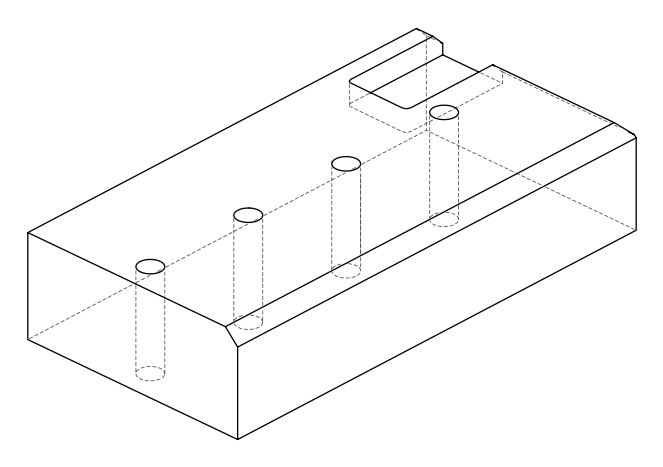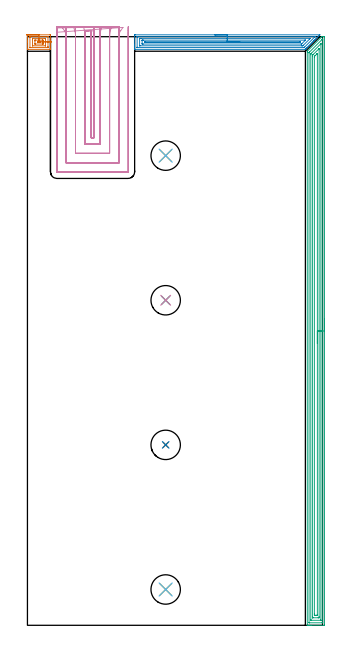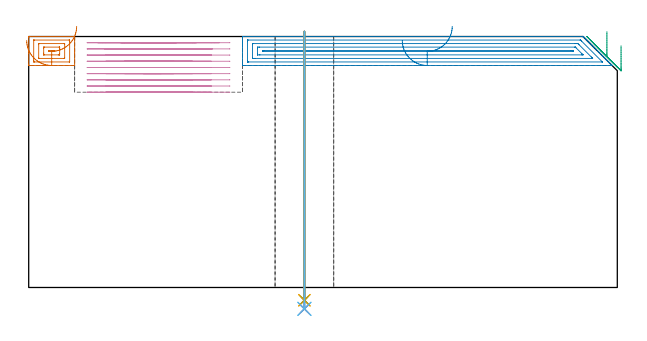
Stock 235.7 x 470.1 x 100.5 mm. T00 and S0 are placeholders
(PLAN: 12 operations, 9 tool changes, 54.2 min)
(1 AREA_MILL | FG_CHAMFER_SURFACE | UGT0205_001 | 0.91 min | 1670 mm3)
(2 AREA_MILL_1 | FG_CHAMFER_SURFACE_1 | UGT0205_001 | 5.86 min | 10526 mm3)
(3 AREA_MILL_2 | FG_CHAMFER_SURFACE_2 | UGT0205_001 | 18.91 min | 43454 mm3)
(4 MILL_SLOT | SLOT_PARTIAL_RECTANGULAR | NXT0201_013 | Follow Part, ap 2.5, ae 75% | 24.97 min | 168527 mm3)
(5 DRILL_THROUGH_HOLE_FROM_SOLID_MATERIAL | STEP1HOLE | UGT0301_515 | 0.43 min | 11329 mm3)
(6 DRILL_TO_ENLARGE_THROUGH_HOLE | STEP1HOLE | UGT0301_056 | 0.45 min | 32227 mm3)
(7 DRILL_THROUGH_HOLE_FROM_SOLID_MATERIAL_1 | STEP1HOLE_1 | UGT0301_515 | 0.43 min | 11308 mm3)
(8 DRILL_TO_ENLARGE_THROUGH_HOLE_1 | STEP1HOLE_1 | UGT0301_056 | 0.45 min | 32196 mm3)
(9 DRILL_THROUGH_HOLE_FROM_SOLID_MATERIAL_2 | STEP1HOLE_2 | UGT0301_515 | 0.43 min | 11335 mm3)
(10 DRILL_TO_ENLARGE_THROUGH_HOLE_2 | STEP1HOLE_2 | UGT0301_056 | 0.45 min | 32217 mm3)
(11 DRILL_THROUGH_HOLE_FROM_SOLID_MATERIAL_3 | STEP1HOLE_3 | UGT0301_515 | 0.43 min | 11300 mm3)
(12 DRILL_TO_ENLARGE_THROUGH_HOLE_3 | STEP1HOLE_3 | UGT0301_056 | 0.45 min | 32221 mm3)
(TOOL UGT0205_001 | Chamfer Mill 20 x 3 x 45 deg. | D20 FL50 Z2)
(TOOL NXT0201_013 | ENDMILL 10mm | D10 FL30 Z4)
(TOOL UGT0301_515 | Carbide Drill 12.0 mm | D12 PA118 FL101 Z2)
(TOOL UGT0301_056 | Twist Drill 23.5 mm | D23.5 PA118 FL155 Z2)
(OP 1 AREA_MILL)
G17 G21 G94 G90
T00 M6
G54
G17 G0 G90 X-0.8 Y471.6 S1061 M3
G43 Z110.5 H0
Z98.9
G94 G1 X-0.762 Z98.029 F250.
X-0.648 Z97.164
X-0.459 Z96.312
X-0.197 Z95.48
X0.137 Z94.674
X0.54 Z93.9
X1.009 Z93.164
X1.54 Z92.472
X2.129 Z91.829
X2.772 Z91.24
X3.464 Z90.709
X4.2 Z90.24
X4.974 Z89.837
X5.78 Z89.503
X6.612 Z89.241
X7.463 Z89.052
X8.328 Z88.938
X9.2 Z88.9
X17.987
X18.382 Y471.593 Z88.902
X18.39 Y471.591 Z88.904
X18.4 Y471.576 Z88.919
Y466.685 Z93.809
Y465.853 Z94.647
Y460.463 Z100.036
X18.39 Y460.007 Z100.493
X17.987 Y460. Z100.5
X0.413
X0.01 Y460.007 Z100.493
X0. Y460.464 Z100.036
Y465.853 Z94.647
Y466.685 Z93.809
X0.001 Y471.107 Z89.388
X0.003 Y471.52 Z88.975
X0.006 Y471.59 Z88.905
X0.413 Y471.6 Z88.9
X9.2
Y470.186 Z90.314
X16.23 Y470.185 Z90.315
X16.267 Y470.184 Z90.316
X16.391 Y470.172 Z90.328
X16.398 Y470.139 Z90.361
X16.4 Y470.127 Z90.373
Y462.091 Z98.409
X16.399 Y461.919 Z98.581
X16.39 Y461.577 Z98.923
X16.378 Y461.421 Z99.079
X16.334 Y461.417 Z99.083
X16.23 Y461.414 Z99.086
X16.193
X2.17 Y461.415 Z99.085
X2.133 Y461.416 Z99.084
X2.009 Y461.428 Z99.072
X2.002 Y461.461 Z99.039
X2. Y461.473 Z99.027
Y469.509 Z90.991
X2.001 Y469.681 Z90.819
X2.01 Y470.023 Z90.477
X2.022 Y470.179 Z90.321
X2.066 Y470.183 Z90.317
X2.17 Y470.186 Z90.314
X2.207
X9.2
Y468.772 Z91.728
X14.157 Y468.771 Z91.729
X14.312 Y468.768 Z91.732
X14.373 Y468.765 Z91.735
X14.39 Y468.763 Z91.737
X14.393 Y468.734 Z91.766
X14.397 Y468.665 Z91.835
X14.4 Y468.526 Z91.974
Y468.453 Z92.047
Y463.147 Z97.353
X14.397 Y462.944 Z97.556
X14.393 Y462.843 Z97.657
X14.391 Y462.836 Z97.664
X14.371 Y462.834 Z97.666
X14.316 Y462.831 Z97.669
X14.226 Y462.829 Z97.671
X4.243
X4.088 Y462.832 Z97.668
X4.027 Y462.835 Z97.665
X4.01 Y462.837 Z97.663
X4.007 Y462.866 Z97.634
X4.003 Y462.935 Z97.565
X4. Y463.074 Z97.426
Y463.147 Z97.353
Y468.453 Z92.047
X4.003 Y468.656 Z91.844
X4.007 Y468.757 Z91.743
X4.009 Y468.764 Z91.736
X4.03 Y468.766 Z91.734
X4.084 Y468.77 Z91.73
X4.174 Y468.771 Z91.729
X9.2 Y468.772 Z91.728
Y467.357 Z93.143
X11.836
X12.047
X12.247 Y467.355 Z93.145
X12.347 Y467.353 Z93.147
X12.388 Y467.351 Z93.149
X12.39 Y467.319 Z93.181
X12.398 Y467.003 Z93.497
X12.4 Y464.916 Z95.584
X12.398 Y464.35 Z96.15
X12.393 Y464.268 Z96.232
X12.39 Y464.249 Z96.251
X12.378 Y464.247 Z96.253
X12.337 Y464.245 Z96.255
X12.17 Y464.243 Z96.257
X6.353
X6.153 Y464.245 Z96.255
X6.053 Y464.247 Z96.253
X6.012 Y464.249 Z96.251
X6.01 Y464.281 Z96.219
X6.002 Y464.597 Z95.903
X6. Y466.685 Z93.815
X6.002 Y467.25 Z93.25
X6.007 Y467.332 Z93.168
X6.01 Y467.351 Z93.149
X6.022 Y467.353 Z93.147
X6.063 Y467.355 Z93.145
X6.23 Y467.357 Z93.143
X9.2
Y465.943 Z94.557
X9.937
X10.079
X10.221 Y465.941 Z94.559
X10.315 Y465.939 Z94.561
X10.383 Y465.936 Z94.564
X10.39 Y465.907 Z94.593
X10.395 Y465.8 Z94.7
X10.396 Y465.719 Z94.781
X10.393 Y465.68 Z94.82
X10.391 Y465.665 Z94.835
X10.362 Y465.663 Z94.837
X10.219 Y465.659 Z94.841
X10.079 Y465.658 Z94.842
X8.321 Y465.657 Z94.843
X8.179 Y465.659 Z94.841
X8.085 Y465.661 Z94.839
X8.017 Y465.664 Z94.836
X8.01 Y465.693 Z94.807
X8.005 Y465.8 Z94.7
X8.004 Y465.881 Z94.619
X8.007 Y465.921 Z94.579
X8.009 Y465.935 Z94.565
X8.038 Y465.937 Z94.563
X8.181 Y465.941 Z94.559
X8.321 Y465.943 Z94.557
X9.058
X9.2
X10.072 Z94.595
X10.936 Z94.709
X11.788 Z94.898
X12.62 Z95.16
X13.426 Z95.494
X14.2 Z95.897
X14.936 Z96.366
X15.628 Z96.897
X16.271 Z97.486
X16.86 Z98.129
X17.391 Z98.821
X17.86 Z99.557
X18.263 Z100.331
X18.597 Z101.137
X18.859 Z101.969
X19.048 Z102.821
X19.162 Z103.686
X19.2 Z104.557
G0 Z110.5
M5
M2
(OP 2 AREA_MILL_1)
G17 G21 G94 G90
T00 M6
G54
G17 G0 G90 X149.6 Y471.6 S1061 M3
G43 Z110.5 H0
Z98.9
G94 G1 X149.638 Z98.028 F250.
X149.752 Z97.164
X149.941 Z96.312
X150.203 Z95.48
X150.537 Z94.674
X150.94 Z93.9
X151.408 Z93.164
X151.94 Z92.472
X152.529 Z91.829
X153.172 Z91.24
X153.864 Z90.709
X154.6 Z90.24
X155.374 Z89.837
X156.18 Z89.503
X157.012 Z89.241
X157.864 Z89.052
X158.728 Z88.938
X159.6 Z88.9
X233.359
X233.585 Y471.597 Z88.902
X233.55 Y471.549 Z88.95
X233.336 Y471.336 Z89.164
X233.108 Y471.107 Z89.39
X232.468 Y470.468 Z90.032
X232.435 Y470.435 Z90.065
X232.224 Y470.222 Z90.274
X231.6 Y469.6 Z90.9
X231.545 Y469.545 Z90.955
X231.34 Y469.338 Z91.158
X230.732 Y468.732 Z91.768
X230.655 Y468.654 Z91.845
X230.455 Y468.453 Z92.043
X229.864 Y467.864 Z92.636
X229.765 Y467.764 Z92.734
X229.571 Y467.569 Z92.927
X228.996 Y466.996 Z93.504
X228.875 Y466.874 Z93.624
X228.686 Y466.684 Z93.812
X228.128 Y466.128 Z94.372
X227.802 Y465.8 Z94.696
X227.26 Y465.26 Z95.24
X226.917 Y464.916 Z95.581
X226.392 Y464.392 Z96.108
X226.033 Y464.031 Z96.465
X225.523 Y463.523 Z96.976
X225.148 Y463.147 Z97.35
X224.655 Y462.655 Z97.845
X224.264 Y462.262 Z98.234
X223.787 Y461.787 Z98.713
X223.379 Y461.378 Z99.119
X223.238 Y461.237 Z99.261
X222.936 Y460.936 Z99.564
X222.495 Y460.493 Z100.003
X222.348 Y460.347 Z100.152
X222.154 Y460.154 Z100.345
X222.009 Y460.012 Z100.482
X221.996 Y460.004 Z100.489
X221.903 Y460. Z100.5
X85.726
X85.609 Y460.003 Z100.488
X85.608 Y460.014 Z100.478
X85.6 Y460.281 Z100.218
Y461.759 Z98.74
Y462.262 Z98.234
Y462.514 Z97.983
Y463.147 Z97.35
Y463.398 Z97.099
Y464.031 Z96.463
Y470.79 Z89.706
X85.603 Y471.107 Z89.39
X85.608 Y471.591 Z88.906
X85.682 Y471.594 Z88.904
X86.172 Y471.6 Z88.9
X159.6
Y470.186 Z90.314
X229.505
X229.641 Y470.183 Z90.317
X229.707 Y470.179 Z90.321
X229.718 Y470.177 Z90.323
X229.715 Y470.172 Z90.328
X229.692 Y470.145 Z90.355
X229.621 Y470.071 Z90.429
X229.542 Y469.992 Z90.508
X221.458 Y461.907 Z98.593
X221.191 Y461.643 Z98.857
X220.978 Y461.438 Z99.062
X220.961 Y461.423 Z99.077
X220.94 Y461.42 Z99.08
X220.888 Y461.417 Z99.083
X220.781 Y461.415 Z99.085
X87.915 Y461.414 Z99.086
X87.735 Y461.417 Z99.083
X87.645 Y461.42 Z99.08
X87.61 Y461.422 Z99.078
X87.607 Y461.45 Z99.05
X87.604 Y461.527 Z98.973
X87.601 Y461.727 Z98.773
Y469.687 Z90.813
X87.606 Y470.037 Z90.463
X87.61 Y470.136 Z90.364
X87.614 Y470.179 Z90.321
X87.633 Y470.181 Z90.319
X87.738 Y470.183 Z90.317
X87.952 Y470.186 Z90.314
X87.988
X159.6
Y468.771 Z91.729
X225.588
X225.687 Y468.77 Z91.73
X225.75 Y468.769 Z91.731
X225.85 Y468.765 Z91.735
X225.783 Y468.689 Z91.811
X225.729 Y468.631 Z91.869
X225.553 Y468.453 Z92.047
X225.287 Y468.186 Z92.314
X220.407 Y463.307 Z97.193
X220.244 Y463.147 Z97.353
X219.958 Y462.868 Z97.632
X219.913 Y462.835 Z97.665
X219.837 Y462.833 Z97.667
X219.678 Y462.831 Z97.669
X219.108 Y462.829 Z97.671
X218.788
X90.052
X89.732 Y462.831 Z97.669
X89.627 Y462.833 Z97.667
X89.615 Y462.834 Z97.666
X89.61 Y462.859 Z97.641
X89.604 Y462.928 Z97.572
X89.601 Y463.016 Z97.484
Y468.453 Z92.047
X89.602 Y468.582 Z91.918
X89.61 Y468.715 Z91.785
X89.621 Y468.765 Z91.735
X89.653 Y468.767 Z91.733
X89.732 Y468.769 Z91.731
X90.302 Y468.771 Z91.729
X90.622
X159.6
Y467.357 Z93.143
X221.458 Y467.356 Z93.144
X221.673 Y467.355 Z93.145
X221.923 Y467.35 Z93.15
X221.985 Y467.344 Z93.156
X221.945 Y467.299 Z93.201
X221.89 Y467.24 Z93.26
X221.84 Y467.189 Z93.311
X221.582 Y466.931 Z93.569
X219.179 Y464.527 Z95.973
X219.048 Y464.397 Z96.103
X218.942 Y464.294 Z96.206
X218.907 Y464.263 Z96.237
X218.888 Y464.25 Z96.25
X218.871 Y464.248 Z96.252
X218.788 Y464.245 Z96.255
X218.574 Y464.243 Z96.257
X92.402
X92.188 Y464.244 Z96.256
X91.673 Y464.248 Z96.252
X91.619 Y464.249 Z96.251
X91.61 Y464.318 Z96.182
X91.606 Y464.488 Z96.012
X91.6 Y464.828 Z95.672
X91.601 Y467.083 Z93.417
X91.604 Y467.282 Z93.218
X91.607 Y467.331 Z93.169
X91.61 Y467.35 Z93.15
X91.629 Y467.352 Z93.148
X91.727 Y467.355 Z93.145
X92.402 Y467.357 Z93.143
X92.615
X159.6
Y465.943 Z94.557
X217.754
X217.898 Y465.942 Z94.558
X218.041 Y465.939 Z94.561
X218.12 Y465.936 Z94.564
X218.048 Y465.854 Z94.646
X217.999 Y465.8 Z94.7
X217.949 Y465.749 Z94.751
X217.898 Y465.702 Z94.798
X217.846 Y465.664 Z94.836
X217.804 Y465.662 Z94.838
X217.711 Y465.659 Z94.841
X217.525 Y465.658 Z94.842
X217.152 Y465.657 Z94.843
X94.182 Y465.658 Z94.842
X94.038 Y465.659 Z94.841
X93.751 Y465.664 Z94.836
X93.61 Y465.673 Z94.827
X93.608 Y465.718 Z94.782
X93.609 Y465.8 Z94.7
X93.616 Y465.936 Z94.564
X93.894 Y465.941 Z94.559
X94.039 Y465.942 Z94.558
X159.6 Y465.943 Z94.557
X160.472 Z94.595
X161.336 Z94.709
X162.188 Z94.898
X163.02 Z95.16
X163.826 Z95.494
X164.6 Z95.897
X165.336 Z96.365
X166.028 Z96.896
X166.671 Z97.486
X167.26 Z98.129
X167.792 Z98.821
X168.26 Z99.557
X168.663 Z100.331
X168.997 Z101.137
X169.259 Z101.969
X169.448 Z102.82
X169.562 Z103.685
X169.6 Z104.557
G0 Z110.5
M5
M2
(OP 3 AREA_MILL_2)
G17 G21 G94 G90
T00 M6
G54
G17 G0 G90 X237.2 Y245.05 S1061 M3
G43 Z110.5 H0
Z96.8
G94 G1 Y245.012 Z95.928 F250.
Y244.898 Z95.063
Y244.709 Z94.212
Y244.447 Z93.38
Y244.113 Z92.574
Y243.71 Z91.8
Y243.242 Z91.064
Y242.71 Z90.372
Y242.121 Z89.729
Y241.478 Z89.14
Y240.786 Z88.608
Y240.05 Z88.14
Y239.276 Z87.737
Y238.47 Z87.403
Y237.638 Z87.141
Y236.786 Z86.952
Y235.922 Z86.838
Y235.05 Z86.8
Y0.614
X237.198 Y0.323 Z86.801
X237.192 Y0.01 Z86.806
X236.875 Y0. Z87.122
X226.781 Z97.214
X226.224 Z97.773
X225.888 Z98.108
X225.331 Z98.665
X224.996 Z98.999
X223.954 Z100.046
X223.559 Z100.432
X223.52 Z100.471
X223.502 Y0.008 Z100.488
X223.5 Y0.167 Z100.5
Y457.875
Y458.495 Z100.485
X223.634 Y458.636 Z100.363
X234.97 Y469.972 Z89.026
X235.045 Y470.049 Z88.946
X235.098 Y470.09 Z88.893
X235.145 Y470.099 Z88.845
X235.538 Y470.1 Z88.462
X235.926 Z88.074
X236.596 Z87.399
X236.931 Z87.065
X237.191 Y470.098 Z86.805
X237.197 Y469.932 Z86.803
X237.2 Y469.63 Z86.8
Y235.05
X235.786 Z88.214
X235.785 Y2.319 Z88.215
X235.784 Y2.237 Z88.216
X235.779 Y2.074 Z88.221
X235.773 Y2.009 Z88.227
X235.753 Y2.006 Z88.247
X235.704 Y2.004 Z88.296
X235.211 Y2. Z88.789
X225.396 Z98.604
X224.996 Y2.004 Z99.004
X224.94 Y2.007 Z99.06
X224.928 Y2.009 Z99.072
X224.921 Y2.047 Z99.079
X224.918 Y2.155 Z99.082
X224.915 Y2.319 Z99.085
Y457.146
X224.918 Y457.31 Z99.082
X224.921 Y457.418 Z99.079
X224.926 Y457.465 Z99.074
X224.937 Y457.479 Z99.063
X224.996 Y457.544 Z99.004
X225.161 Y457.711 Z98.839
X225.325 Y457.875 Z98.675
X235.149 Y467.699 Z88.851
X235.43 Y467.974 Z88.57
X235.523 Y468.061 Z88.477
X235.556 Y468.09 Z88.444
X235.604 Y468.093 Z88.396
X235.704 Y468.095 Z88.296
X235.76 Y468.093 Z88.24
X235.772 Y468.091 Z88.228
X235.779 Y468.053 Z88.221
X235.782 Y467.945 Z88.218
X235.785 Y467.781 Z88.215
X235.786 Y235.05 Z88.214
X234.372 Z89.628
X234.371 Y4.187 Z89.629
X234.37 Y4.074 Z89.63
X234.367 Y4.019 Z89.633
X234.366 Y4.012 Z89.634
X234.345 Y4.008 Z89.655
X234.292 Y4.004 Z89.708
X234.105 Y4. Z89.895
X226.781 Z97.219
X226.594 Y4.002 Z97.406
X226.47 Y4.005 Z97.53
X226.371 Y4.01 Z97.629
X226.335 Y4.018 Z97.665
X226.334 Y4.037 Z97.666
X226.331 Y4.187 Z97.669
X226.329 Y4.639 Z97.671
Y455.648
X226.331 Y456.089 Z97.669
X226.333 Y456.315 Z97.667
X226.336 Y456.424 Z97.664
X226.831 Y456.932 Z97.169
X234.026 Y464.127 Z89.974
X234.158 Y464.257 Z89.842
X234.304 Y464.398 Z89.696
X234.352 Y464.441 Z89.648
X234.366 Y464.448 Z89.634
X234.367 Y464.43 Z89.633
X234.37 Y464.335 Z89.63
X234.371 Y464.226 Z89.629
X234.372 Y464.127 Z89.628
Y235.05
X232.957 Z91.043
Y6.866
X232.951 Y6.049 Z91.049
X232.941 Y6.01 Z91.059
X232.891 Y6.007 Z91.109
X232.784 Y6.003 Z91.216
X232.567 Y6.001 Z91.433
X232.135 Y6. Z91.865
X228.121 Z95.879
X227.912 Y6.001 Z96.088
X227.807 Y6.002 Z96.193
X227.756 Y6.006 Z96.244
X227.748 Y6.01 Z96.252
X227.746 Y6.015 Z96.254
X227.744 Y6.036 Z96.256
X227.743 Y6.796 Z96.257
Y454.303
X227.745 Y455.125 Z96.255
X227.747 Y455.196 Z96.253
X227.756 Y455.395 Z96.244
X227.888 Y455.532 Z96.112
X228.057 Y455.705 Z95.943
X228.438 Y456.089 Z95.562
X232.519 Y460.17 Z91.481
X232.907 Y460.555 Z91.093
X232.918 Y460.558 Z91.082
X232.95 Y460.555 Z91.05
X232.957 Y459.662 Z91.043
Y235.05
X231.543 Z92.457
Y8.652
X231.542 Y8.353 Z92.458
X231.538 Y8.051 Z92.462
X231.536 Y8.017 Z92.464
X231.525 Y8.01 Z92.475
X231.486 Y8.006 Z92.514
X231.405 Y8.002 Z92.595
X231.242 Y8. Z92.758
X231.002 Z92.998
X230.109 Z93.891
X229.458 Y8.001 Z94.542
X229.213 Y8.004 Z94.787
X229.171 Y8.01 Z94.829
X229.164 Y8.021 Z94.836
X229.161 Y8.056 Z94.839
X229.158 Y8.652 Z94.842
X229.157 Y8.953 Z94.843
Y453.41
X229.158 Y453.71 Z94.842
X229.163 Y454.303 Z94.837
X229.164 Y454.337 Z94.836
X229.178 Y454.368 Z94.822
X229.222 Y454.418 Z94.778
X229.281 Y454.48 Z94.719
X229.458 Y454.659 Z94.542
X229.726 Y454.928 Z94.274
X231.065 Y456.266 Z92.935
X231.242 Y456.441 Z92.758
X231.517 Y456.707 Z92.483
X231.538 Y456.713 Z92.462
X231.54 Y456.703 Z92.46
X231.542 Y456.683 Z92.458
X231.543 Y456.089 Z92.457
Y455.788
Y235.05
Y234.178 Z92.495
Y233.314 Z92.609
Y232.462 Z92.798
Y231.63 Z93.06
Y230.824 Z93.394
Y230.05 Z93.797
Y229.314 Z94.265
Y228.622 Z94.796
Y227.979 Z95.386
Y227.39 Z96.029
Y226.858 Z96.721
Y226.39 Z97.457
Y225.987 Z98.231
Y225.653 Z99.037
Y225.391 Z99.869
Y225.202 Z100.72
Y225.088 Z101.585
Y225.05 Z102.457
G0 Z110.5
M5
M2
(OP 4 MILL_SLOT)
G17 G21 G94 G90
T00 M6
G54
G17 G0 G90 X44.86 Y478.041 S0 M3
G43 Z110.5 H0
Z98.022
G94 G1 X45.454 Y475.1 F250.
G2 X45.626 Y474.14 R22.5 F500.
G1 X50.566 Y474.917
G3 X53.432 Y474.918 R5.
X53.1 Y470.658 R27.5
G1 Y389.4
X50.9
Y470.642
G3 X50.566 Y474.917 R27.5
G1 X45.626 Y474.14
G2 X45.9 Y470.642 R22.5
G1 Y384.4
X58.1
Y470.658
G2 X58.543 Y475.1 R22.5
G1 X59.135 Y478.041 F250.
X36.831 Y477.964
X37.722 Y475.1
G2 X38.4 Y470.642 R15. F500.
G1 Y376.9
X65.6
Y470.658
G2 X66.273 Y475.1 R15.
G1 X67.161 Y477.965 F250.
X27.648 Y477.512
X29.431 Y475.1
G2 X30.9 Y470.642 R7.5 F500.
G1 Y369.4
X73.1
Y470.658
G2 X74.557 Y475.1 R7.5
G1 X76.334 Y477.517 F250.
X23.4 Y473.642 F500.
Y470.642 F250.
Y362.1 F500.
G3 X23.6 Y361.9 R0.2
G1 X80.4
G3 X80.6 Y362.1 R0.2
G1 Y470.658
Y473.658 F250.
G0 Z110.5
X53.227 Y478.098
Z95.544
G1 X53.118 Y475.1
G3 X53.1 Y474.104 R27.5 F500.
G1 Y389.4
X50.9
Y474.076
G3 X50.881 Y475.1 R27.5
G1 X45.877
G2 X45.9 Y474.076 R22.5
G1 Y384.4
X58.1
Y474.104
G2 X58.122 Y475.1 R22.5
G1 X58.255 Y478.097 F250.
X38.16 Y478.093
X38.365 Y475.1
G2 X38.4 Y474.076 R15. F500.
G1 Y376.9
X65.6
Y474.104
G2 X65.633 Y475.1 R15.
G1 X65.832 Y478.093 F250.
X30.42 Y478.072
X30.83 Y475.1
G2 X30.9 Y474.076 R7.5 F500.
G1 Y369.4
X73.1
Y474.104
G2 X73.166 Y475.1 R7.5
G1 X73.565 Y478.073 F250.
X23.4 Y477.076
Y474.076
Y362.1 F500.
G3 X23.6 Y361.9 R0.2
G1 X80.4
G3 X80.6 Y362.1 R0.2
G1 Y474.104
Y477.104 F250.
G0 X53.102 Y478.1 Z93.067
G1 X53.1 Y475.1
Y389.4 F500.
X50.9
Y475.1
X45.9
Y384.4
X58.1
Y475.1
X58.103 Y478.1 F250.
X38.395
X38.4 Y475.1
Y376.9 F500.
X65.6
Y475.1
X65.604 Y478.1 F250.
X30.889
X30.9 Y475.1
Y369.4 F500.
X73.1
Y475.1
X73.109 Y478.1 F250.
X23.4 Y478.073
Y475.073
Y362.1 F500.
G3 X23.6 Y361.9 R0.2
G1 X80.4
G3 X80.6 Y362.1 R0.2
G1 Y475.078
Y478.078 F250.
G0 X53.1 Y478.1 Z90.589
G1 Y475.1
Y389.4 F500.
X50.9
Y475.1
X45.9
Y384.4
X58.1
Y475.1
Y478.1 F250.
X38.4
Y475.1
Y376.9 F500.
X65.6
Y475.1
Y478.1 F250.
X30.9
Y475.1
Y369.4 F500.
X73.1
Y475.1
Y478.1 F250.
X23.4
Y475.1
Y362.1 F500.
G3 X23.6 Y361.9 R0.2
G1 X80.4
G3 X80.6 Y362.1 R0.2
G1 Y475.1
Y478.1 F250.
G0 X53.1 Z88.111
G1 Y475.1
Y389.4 F500.
X50.9
Y475.1
X45.9
Y384.4
X58.1
Y475.1
Y478.1 F250.
X38.4
Y475.1
Y376.9 F500.
X65.6
Y475.1
Y478.1 F250.
X30.9
Y475.1
Y369.4 F500.
X73.1
Y475.1
Y478.1 F250.
X23.4
Y475.1
Y362.1 F500.
G3 X23.6 Y361.9 R0.2
G1 X80.4
G3 X80.6 Y362.1 R0.2
G1 Y475.1
Y478.1 F250.
G0 X53.1 Z85.633
G1 Y475.1
Y389.4 F500.
X50.9
Y475.1
X45.9
Y384.4
X58.1
Y475.1
Y478.1 F250.
X38.4
Y475.1
Y376.9 F500.
X65.6
Y475.1
Y478.1 F250.
X30.9
Y475.1
Y369.4 F500.
X73.1
Y475.1
Y478.1 F250.
X23.4
Y475.1
Y362.1 F500.
G3 X23.6 Y361.9 R0.2
G1 X80.4
G3 X80.6 Y362.1 R0.2
G1 Y475.1
Y478.1 F250.
G0 X53.1 Z83.156
G1 Y475.1
Y389.4 F500.
X50.9
Y475.1
X45.9
Y384.4
X58.1
Y475.1
Y478.1 F250.
X38.4
Y475.1
Y376.9 F500.
X65.6
Y475.1
Y478.1 F250.
X30.9
Y475.1
Y369.4 F500.
X73.1
Y475.1
Y478.1 F250.
X23.4
Y475.1
Y362.1 F500.
G3 X23.6 Y361.9 R0.2
G1 X80.4
G3 X80.6 Y362.1 R0.2
G1 Y475.1
Y478.1 F250.
G0 X53.1 Z80.678
G1 Y475.1
Y389.4 F500.
X50.9
Y475.1
X45.9
Y384.4
X58.1
Y475.1
Y478.1 F250.
X38.4
Y475.1
Y376.9 F500.
X65.6
Y475.1
Y478.1 F250.
X30.9
Y475.1
Y369.4 F500.
X73.1
Y475.1
Y478.1 F250.
X23.4
Y475.1
Y362.1 F500.
G3 X23.6 Y361.9 R0.2
G1 X80.4
G3 X80.6 Y362.1 R0.2
G1 Y475.1
Y478.1 F250.
G0 X53.1 Z78.2
G1 Y475.1
Y389.4 F500.
X50.9
Y475.1
X45.9
Y384.4
X58.1
Y475.1
Y478.1 F250.
X38.4
Y475.1
Y376.9 F500.
X65.6
Y475.1
Y478.1 F250.
X30.9
Y475.1
Y369.4 F500.
X73.1
Y475.1
Y478.1 F250.
X23.4
Y475.1
Y362.1 F500.
G3 X23.6 Y361.9 R0.2
G1 X80.4
G3 X80.6 Y362.1 R0.2
G1 Y475.1
Y478.1 F250.
G0 Z110.5
M5
M2
(OP 5 DRILL_THROUGH_HOLE_FROM_SOLID_MATERIAL)
G17 G21 G94 G90
T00 M6
G54
G17 G0 G90 X110.4 Y28.6 S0 M3
G43 Z110.5 H0
G94 G81 G98 Z-5.105 F250. R102.5
G80
M5
M2
(OP 6 DRILL_TO_ENLARGE_THROUGH_HOLE)
G17 G21 G94 G90
T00 M6
G54
G17 G0 G90 X110.4 Y28.6 S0 M3
G43 Z110.5 H0
G94 G73 G98 Z-8.56 F250. Q21.812 R102.5
G80
M5
M2
(OP 7 DRILL_THROUGH_HOLE_FROM_SOLID_MATERIAL_1)
G17 G21 G94 G90
T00 M6
G54
G17 G0 G90 X110.4 Y144.1 S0 M3
G43 Z110.5 H0
G94 G81 G98 Z-5.105 F250. R102.5
G80
M5
M2
(OP 8 DRILL_TO_ENLARGE_THROUGH_HOLE_1)
G17 G21 G94 G90
T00 M6
G54
G17 G0 G90 X110.4 Y144.1 S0 M3
G43 Z110.5 H0
G94 G73 G98 Z-8.56 F250. Q21.812 R102.5
G80
M5
M2
(OP 9 DRILL_THROUGH_HOLE_FROM_SOLID_MATERIAL_2)
G17 G21 G94 G90
T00 M6
G54
G17 G0 G90 X110.4 Y259.6 S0 M3
G43 Z110.5 H0
G94 G81 G98 Z-5.105 F250. R102.5
G80
M5
M2
(OP 10 DRILL_TO_ENLARGE_THROUGH_HOLE_2)
G17 G21 G94 G90
T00 M6
G54
G17 G0 G90 X110.4 Y259.6 S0 M3
G43 Z110.5 H0
G94 G73 G98 Z-8.56 F250. Q21.812 R102.5
G80
M5
M2
(OP 11 DRILL_THROUGH_HOLE_FROM_SOLID_MATERIAL_3)
G17 G21 G94 G90
T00 M6
G54
G17 G0 G90 X110.4 Y375.1 S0 M3
G43 Z110.5 H0
G94 G81 G98 Z-5.105 F250. R102.5
G80
M5
M2
(OP 12 DRILL_TO_ENLARGE_THROUGH_HOLE_3)
G17 G21 G94 G90
T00 M6
G54
G17 G0 G90 X110.4 Y375.1 S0 M3
G43 Z110.5 H0
G94 G73 G98 Z-8.56 F250. Q21.812 R102.5
G80
M5
M2
